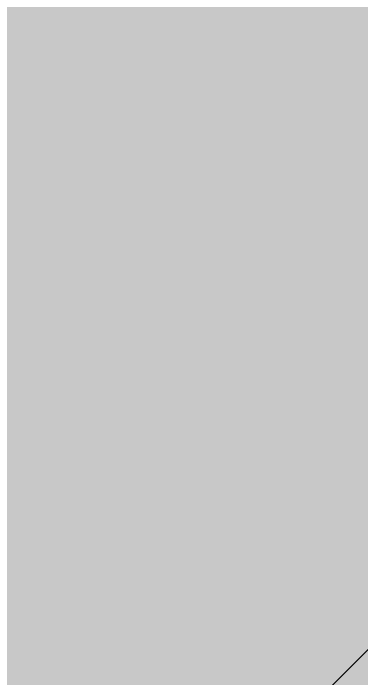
# Model space of a CAD drawing. Extents: x 0 to 196, y 0 to 139.
# Drawn here: x 82.243 to 82.3974, y 80.5421 to 80.8365 of the extents above; entities that cross this region are included whole.
import ezdxf

# ---------------------------------------------------------------- set-up
doc = ezdxf.new("R2010")
doc.units = 0
doc.layers.get('0').update_dxf_attribs({"linetype": 'CONTINUOUS'})
for name, color, linetype in [('BOUND', 85, 'CONTINUOUS'), ('COND', 80, 'CONTINUOUS'), ('COND2', 2, 'CONTINUOUS')]:
    doc.layers.add(name, color=color, linetype=linetype)

# ---------------------------------------------------------------- blocks, each defined once
blk = doc.blocks.new('C262_5_H175')
at = {"layer": 'COND'}
blk.add_hatch(color=256, dxfattribs=at).paths.add_polyline_path([(1.3126, 0, 1), (-1.3126, 0, 1)], flags=0)
at = {"layer": 'COND2'}
blk.add_hatch(color=256, dxfattribs=at).paths.add_polyline_path([(1.3126, 0, 1), (-1.3126, 0, 1)], flags=0)
blk = doc.blocks.new('PLC_SHDR3W155P0X396_1X3_1173X1001X1536P')
at = {"layer": 'BOUND'}
blk.add_solid([(-10.095, -5.385), (2.185, -5.385), (-10.095, 5.685), (2.185, 5.685)], dxfattribs=at)
at = {"layer": 'COND'}
blk.add_blockref('C262_5_H175', (-7.92, 0), dxfattribs=at)
blk = doc.blocks.new('FIGURE_DIAMOND')
blk.add_lwpolyline([(-0.5, 0), (0, 0.5), (0.5, 0), (0, -0.5)], close=True)

msp = doc.modelspace()

# ---------------------------------------------------------------- hatches: boundary and pattern name
at = {"layer": 'COND'}
msp.add_hatch(color=256, dxfattribs=at).paths.add_polyline_path([(82.0912, 81.28, -1), (82.4088, 81.28), (82.4088, 72.1208), (83.2508, 71.2788), (114.7301, 71.2788), (114.8912, 71.4399), (114.8912, 73.66, -1), (115.2088, 73.66), (115.2088, 71.3741, -0.198848), (115.1623, 71.2618), (114.9082, 71.0077, -0.198848), (114.7959, 70.9612), (83.185, 70.9612, -0.198848), (83.0727, 71.0077), (82.1377, 71.9427, -0.198848), (82.0912, 72.055)], flags=0)

# ---------------------------------------------------------------- block references
msp.add_blockref('PLC_SHDR3W155P0X396_1X3_1173X1001X1536P', (90.17, 81.28))
at = {"layer": 'MANUFACTURING_NCDRILL_FIGURE', "xscale": 1.7501, "yscale": 1.7501}
msp.add_blockref('FIGURE_DIAMOND', (82.25, 81.28), dxfattribs=at)

doc.saveas('drawing.dxf')
